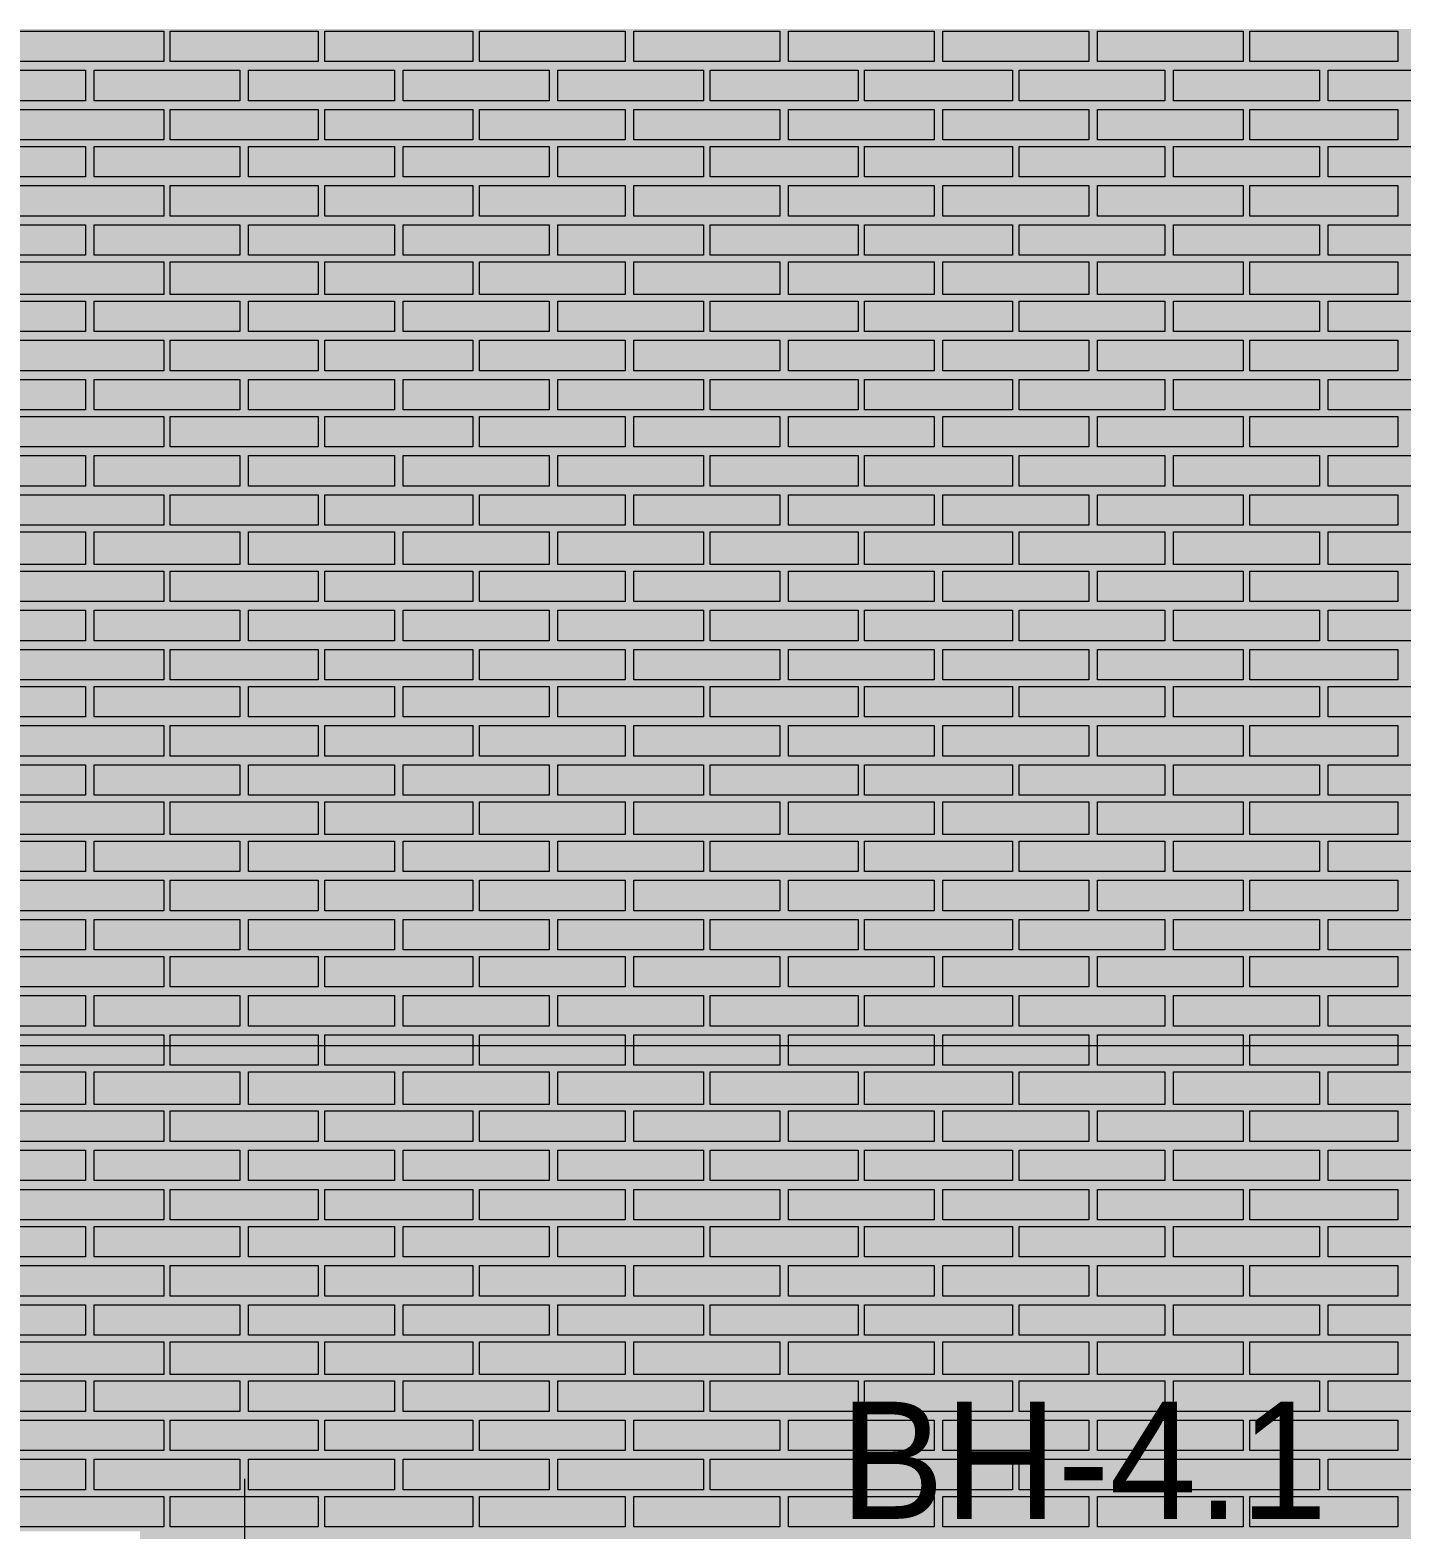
# Model space of a CAD drawing. Header units: millimetres. Extents: x -28928 to 100580, y -22867 to 36490.
# Drawn here: x 46924 to 49589, y -1460 to 1453 of the extents above; entities that cross this region are included whole.
import ezdxf

# ---------------------------------------------------------------- set-up
doc = ezdxf.new("R2010")
doc.units = ezdxf.units.MM
doc.layers.add('PDF _Геометрия', color=7, linetype='Continuous', true_color=0x8f8e8d)
doc.layers.add('PDF _Сплошная заливка', color=7, linetype='Continuous', true_color=0xffffff)
doc.layers.add('PDF _Текст', color=7, linetype='Continuous')

msp = doc.modelspace()

# ---------------------------------------------------------------- hatches: boundary and pattern name
at = {"layer": 'PDF _Сплошная заливка', "true_color": 0xdcd6cf, "transparency": 33554559}
h = msp.add_hatch(color=254, dxfattribs=at)
h.paths.add_polyline_path([(29617.6, 1544.1), (29617.6, 9028.4), (29486.4, 9028.4), (29486.4, 1544.1)])
h.paths.add_polyline_path([(47137.2, -1464), (47137.2, -4713.2), (55763.7, -4713.2), (55763.7, 1455.3), (29617.6, 1455.3), (29617.6, 1523), (29486.4, 1523), (29486.4, -4713.2), (45263, -4713.2), (45263, -1464)])

# ---------------------------------------------------------------- linework, layer by layer
at = {"layer": 'PDF _Геометрия', "lineweight": 9}
for points in [[(47183.7, 1391.8), (47039.9, 1391.8), (46900.3, 1391.8), (46900.3, 1451), (47039.9, 1451), (47183.7, 1451)], [(47484.1, 1391.8), (47340.3, 1391.8), (47196.4, 1391.8), (47196.4, 1451), (47340.3, 1451), (47484.1, 1451)], [(47784.5, 1391.8), (47640.7, 1391.8), (47496.8, 1391.8), (47496.8, 1451), (47640.7, 1451), (47784.5, 1451)], [(48080.7, 1391.8), (47941.1, 1391.8), (47797.2, 1391.8), (47797.2, 1451), (47941.1, 1451), (48080.7, 1451)], [(48381.1, 1391.8), (48241.4, 1391.8), (48097.6, 1391.8), (48097.6, 1451), (48241.4, 1451), (48381.1, 1451)], [(48681.4, 1391.8), (48541.8, 1391.8), (48398, 1391.8), (48398, 1451), (48541.8, 1451), (48681.4, 1451)], [(48981.8, 1391.8), (48838, 1391.8), (48698.4, 1391.8), (48698.4, 1451), (48838, 1451), (48981.8, 1451)], [(49282.2, 1391.8), (49138.4, 1391.8), (48998.7, 1391.8), (48998.7, 1451), (49138.4, 1451), (49282.2, 1451)], [(49582.6, 1391.8), (49438.7, 1391.8), (49294.9, 1391.8), (49294.9, 1451), (49438.7, 1451), (49582.6, 1451)], [(47031.4, 1374.9), (47031.4, 1315.7), (46748, 1315.7), (46748, 1374.9)], [(47331.8, 1374.9), (47331.8, 1315.7), (47048.4, 1315.7), (47048.4, 1374.9)], [(47632.2, 1374.9), (47632.2, 1315.7), (47348.7, 1315.7), (47348.7, 1374.9)], [(47932.6, 1374.9), (47932.6, 1315.7), (47649.1, 1315.7), (47649.1, 1374.9)], [(48233, 1374.9), (48233, 1315.7), (47949.5, 1315.7), (47949.5, 1374.9)], [(48533.4, 1374.9), (48533.4, 1315.7), (48245.7, 1315.7), (48245.7, 1374.9)], [(48833.7, 1374.9), (48833.7, 1315.7), (48546.1, 1315.7), (48546.1, 1374.9)], [(49129.9, 1374.9), (49129.9, 1315.7), (48846.4, 1315.7), (48846.4, 1374.9)], [(49430.3, 1374.9), (49430.3, 1315.7), (49146.8, 1315.7), (49146.8, 1374.9)], [(49730.7, 1374.9), (49730.7, 1315.7), (49447.2, 1315.7), (49447.2, 1374.9)], [(47183.7, 1239.5), (47039.9, 1239.5), (46900.3, 1239.5), (46900.3, 1298.7), (47039.9, 1298.7), (47183.7, 1298.7)], [(47484.1, 1239.5), (47340.3, 1239.5), (47196.4, 1239.5), (47196.4, 1298.7), (47340.3, 1298.7), (47484.1, 1298.7)], [(47784.5, 1239.5), (47640.7, 1239.5), (47496.8, 1239.5), (47496.8, 1298.7), (47640.7, 1298.7), (47784.5, 1298.7)], [(48080.7, 1239.5), (47941.1, 1239.5), (47797.2, 1239.5), (47797.2, 1298.7), (47941.1, 1298.7), (48080.7, 1298.7)], [(48381.1, 1239.5), (48241.4, 1239.5), (48097.6, 1239.5), (48097.6, 1298.7), (48241.4, 1298.7), (48381.1, 1298.7)], [(48681.4, 1239.5), (48541.8, 1239.5), (48398, 1239.5), (48398, 1298.7), (48541.8, 1298.7), (48681.4, 1298.7)], [(48981.8, 1239.5), (48838, 1239.5), (48698.4, 1239.5), (48698.4, 1298.7), (48838, 1298.7), (48981.8, 1298.7)], [(49282.2, 1239.5), (49138.4, 1239.5), (48998.7, 1239.5), (48998.7, 1298.7), (49138.4, 1298.7), (49282.2, 1298.7)], [(49582.6, 1239.5), (49438.7, 1239.5), (49294.9, 1239.5), (49294.9, 1298.7), (49438.7, 1298.7), (49582.6, 1298.7)], [(47031.4, 1226.8), (47031.4, 1167.6), (46748, 1167.6), (46748, 1226.8)], [(47331.8, 1226.8), (47331.8, 1167.6), (47048.4, 1167.6), (47048.4, 1226.8)], [(47632.2, 1226.8), (47632.2, 1167.6), (47348.7, 1167.6), (47348.7, 1226.8)], [(47932.6, 1226.8), (47932.6, 1167.6), (47649.1, 1167.6), (47649.1, 1226.8)], [(48233, 1226.8), (48233, 1167.6), (47949.5, 1167.6), (47949.5, 1226.8)], [(48533.4, 1226.8), (48533.4, 1167.6), (48245.7, 1167.6), (48245.7, 1226.8)], [(48833.7, 1226.8), (48833.7, 1167.6), (48546.1, 1167.6), (48546.1, 1226.8)], [(49129.9, 1226.8), (49129.9, 1167.6), (48846.4, 1167.6), (48846.4, 1226.8)], [(49430.3, 1226.8), (49430.3, 1167.6), (49146.8, 1167.6), (49146.8, 1226.8)], [(49730.7, 1226.8), (49730.7, 1167.6), (49447.2, 1167.6), (49447.2, 1226.8)], [(47183.7, 1091.4), (47039.9, 1091.4), (46900.3, 1091.4), (46900.3, 1150.7), (47039.9, 1150.7), (47183.7, 1150.7)], [(47484.1, 1091.4), (47340.3, 1091.4), (47196.4, 1091.4), (47196.4, 1150.7), (47340.3, 1150.7), (47484.1, 1150.7)], [(47784.5, 1091.4), (47640.7, 1091.4), (47496.8, 1091.4), (47496.8, 1150.7), (47640.7, 1150.7), (47784.5, 1150.7)], [(48080.7, 1091.4), (47941.1, 1091.4), (47797.2, 1091.4), (47797.2, 1150.7), (47941.1, 1150.7), (48080.7, 1150.7)], [(48381.1, 1091.4), (48241.4, 1091.4), (48097.6, 1091.4), (48097.6, 1150.7), (48241.4, 1150.7), (48381.1, 1150.7)], [(48681.4, 1091.4), (48541.8, 1091.4), (48398, 1091.4), (48398, 1150.7), (48541.8, 1150.7), (48681.4, 1150.7)], [(48981.8, 1091.4), (48838, 1091.4), (48698.4, 1091.4), (48698.4, 1150.7), (48838, 1150.7), (48981.8, 1150.7)], [(49282.2, 1091.4), (49138.4, 1091.4), (48998.7, 1091.4), (48998.7, 1150.7), (49138.4, 1150.7), (49282.2, 1150.7)], [(49582.6, 1091.4), (49438.7, 1091.4), (49294.9, 1091.4), (49294.9, 1150.7), (49438.7, 1150.7), (49582.6, 1150.7)], [(47031.4, 1074.5), (47031.4, 1015.3), (46748, 1015.3), (46748, 1074.5)], [(47331.8, 1074.5), (47331.8, 1015.3), (47048.4, 1015.3), (47048.4, 1074.5)], [(47632.2, 1074.5), (47632.2, 1015.3), (47348.7, 1015.3), (47348.7, 1074.5)], [(47932.6, 1074.5), (47932.6, 1015.3), (47649.1, 1015.3), (47649.1, 1074.5)], [(48233, 1074.5), (48233, 1015.3), (47949.5, 1015.3), (47949.5, 1074.5)], [(48533.4, 1074.5), (48533.4, 1015.3), (48245.7, 1015.3), (48245.7, 1074.5)], [(48833.7, 1074.5), (48833.7, 1015.3), (48546.1, 1015.3), (48546.1, 1074.5)], [(49129.9, 1074.5), (49129.9, 1015.3), (48846.4, 1015.3), (48846.4, 1074.5)], [(49430.3, 1074.5), (49430.3, 1015.3), (49146.8, 1015.3), (49146.8, 1074.5)], [(49730.7, 1074.5), (49730.7, 1015.3), (49447.2, 1015.3), (49447.2, 1074.5)], [(47183.7, 939.1), (47039.9, 939.1), (46900.3, 939.1), (46900.3, 1002.6), (47039.9, 1002.6), (47183.7, 1002.6)], [(47484.1, 939.1), (47340.3, 939.1), (47196.4, 939.1), (47196.4, 1002.6), (47340.3, 1002.6), (47484.1, 1002.6)], [(47784.5, 939.1), (47640.7, 939.1), (47496.8, 939.1), (47496.8, 1002.6), (47640.7, 1002.6), (47784.5, 1002.6)], [(48080.7, 939.1), (47941.1, 939.1), (47797.2, 939.1), (47797.2, 1002.6), (47941.1, 1002.6), (48080.7, 1002.6)], [(48381.1, 939.1), (48241.4, 939.1), (48097.6, 939.1), (48097.6, 1002.6), (48241.4, 1002.6), (48381.1, 1002.6)], [(48681.4, 939.1), (48541.8, 939.1), (48398, 939.1), (48398, 1002.6), (48541.8, 1002.6), (48681.4, 1002.6)], [(48981.8, 939.1), (48838, 939.1), (48698.4, 939.1), (48698.4, 1002.6), (48838, 1002.6), (48981.8, 1002.6)], [(49282.2, 939.1), (49138.4, 939.1), (48998.7, 939.1), (48998.7, 1002.6), (49138.4, 1002.6), (49282.2, 1002.6)], [(49582.6, 939.1), (49438.7, 939.1), (49294.9, 939.1), (49294.9, 1002.6), (49438.7, 1002.6), (49582.6, 1002.6)], [(47031.4, 926.4), (47031.4, 867.2), (46748, 867.2), (46748, 926.4)], [(47331.8, 926.4), (47331.8, 867.2), (47048.4, 867.2), (47048.4, 926.4)], [(47632.2, 926.4), (47632.2, 867.2), (47348.7, 867.2), (47348.7, 926.4)], [(47932.6, 926.4), (47932.6, 867.2), (47649.1, 867.2), (47649.1, 926.4)], [(48233, 926.4), (48233, 867.2), (47949.5, 867.2), (47949.5, 926.4)], [(48533.4, 926.4), (48533.4, 867.2), (48245.7, 867.2), (48245.7, 926.4)], [(48833.7, 926.4), (48833.7, 867.2), (48546.1, 867.2), (48546.1, 926.4)], [(49129.9, 926.4), (49129.9, 867.2), (48846.4, 867.2), (48846.4, 926.4)], [(49430.3, 926.4), (49430.3, 867.2), (49146.8, 867.2), (49146.8, 926.4)], [(49730.7, 926.4), (49730.7, 867.2), (49447.2, 867.2), (49447.2, 926.4)], [(47183.7, 791), (47039.9, 791), (46900.3, 791), (46900.3, 850.3), (47039.9, 850.3), (47183.7, 850.3)], [(47484.1, 791), (47340.3, 791), (47196.4, 791), (47196.4, 850.3), (47340.3, 850.3), (47484.1, 850.3)], [(47784.5, 791), (47640.7, 791), (47496.8, 791), (47496.8, 850.3), (47640.7, 850.3), (47784.5, 850.3)], [(48080.7, 791), (47941.1, 791), (47797.2, 791), (47797.2, 850.3), (47941.1, 850.3), (48080.7, 850.3)], [(48381.1, 791), (48241.4, 791), (48097.6, 791), (48097.6, 850.3), (48241.4, 850.3), (48381.1, 850.3)], [(48681.4, 791), (48541.8, 791), (48398, 791), (48398, 850.3), (48541.8, 850.3), (48681.4, 850.3)], [(48981.8, 791), (48838, 791), (48698.4, 791), (48698.4, 850.3), (48838, 850.3), (48981.8, 850.3)], [(49282.2, 791), (49138.4, 791), (48998.7, 791), (48998.7, 850.3), (49138.4, 850.3), (49282.2, 850.3)], [(49582.6, 791), (49438.7, 791), (49294.9, 791), (49294.9, 850.3), (49438.7, 850.3), (49582.6, 850.3)], [(47031.4, 774.1), (47031.4, 714.9), (46748, 714.9), (46748, 774.1)], [(47331.8, 774.1), (47331.8, 714.9), (47048.4, 714.9), (47048.4, 774.1)], [(47632.2, 774.1), (47632.2, 714.9), (47348.7, 714.9), (47348.7, 774.1)], [(47932.6, 774.1), (47932.6, 714.9), (47649.1, 714.9), (47649.1, 774.1)], [(48233, 774.1), (48233, 714.9), (47949.5, 714.9), (47949.5, 774.1)], [(48533.4, 774.1), (48533.4, 714.9), (48245.7, 714.9), (48245.7, 774.1)], [(48833.7, 774.1), (48833.7, 714.9), (48546.1, 714.9), (48546.1, 774.1)], [(49129.9, 774.1), (49129.9, 714.9), (48846.4, 714.9), (48846.4, 774.1)], [(49430.3, 774.1), (49430.3, 714.9), (49146.8, 714.9), (49146.8, 774.1)], [(49730.7, 774.1), (49730.7, 714.9), (49447.2, 714.9), (49447.2, 774.1)], [(47183.7, 643), (47039.9, 643), (46900.3, 643), (46900.3, 702.2), (47039.9, 702.2), (47183.7, 702.2)], [(47484.1, 643), (47340.3, 643), (47196.4, 643), (47196.4, 702.2), (47340.3, 702.2), (47484.1, 702.2)], [(47784.5, 643), (47640.7, 643), (47496.8, 643), (47496.8, 702.2), (47640.7, 702.2), (47784.5, 702.2)], [(48080.7, 643), (47941.1, 643), (47797.2, 643), (47797.2, 702.2), (47941.1, 702.2), (48080.7, 702.2)], [(48381.1, 643), (48241.4, 643), (48097.6, 643), (48097.6, 702.2), (48241.4, 702.2), (48381.1, 702.2)], [(48681.4, 643), (48541.8, 643), (48398, 643), (48398, 702.2), (48541.8, 702.2), (48681.4, 702.2)], [(48981.8, 643), (48838, 643), (48698.4, 643), (48698.4, 702.2), (48838, 702.2), (48981.8, 702.2)], [(49282.2, 643), (49138.4, 643), (48998.7, 643), (48998.7, 702.2), (49138.4, 702.2), (49282.2, 702.2)], [(49582.6, 643), (49438.7, 643), (49294.9, 643), (49294.9, 702.2), (49438.7, 702.2), (49582.6, 702.2)], [(47031.4, 626), (47031.4, 566.8), (46748, 566.8), (46748, 626)], [(47331.8, 626), (47331.8, 566.8), (47048.4, 566.8), (47048.4, 626)], [(47632.2, 626), (47632.2, 566.8), (47348.7, 566.8), (47348.7, 626)], [(47932.6, 626), (47932.6, 566.8), (47649.1, 566.8), (47649.1, 626)], [(48233, 626), (48233, 566.8), (47949.5, 566.8), (47949.5, 626)], [(48533.4, 626), (48533.4, 566.8), (48245.7, 566.8), (48245.7, 626)], [(48833.7, 626), (48833.7, 566.8), (48546.1, 566.8), (48546.1, 626)], [(49129.9, 626), (49129.9, 566.8), (48846.4, 566.8), (48846.4, 626)], [(49430.3, 626), (49430.3, 566.8), (49146.8, 566.8), (49146.8, 626)], [(49730.7, 626), (49730.7, 566.8), (49447.2, 566.8), (49447.2, 626)], [(47183.7, 490.7), (47039.9, 490.7), (46900.3, 490.7), (46900.3, 549.9), (47039.9, 549.9), (47183.7, 549.9)], [(47484.1, 490.7), (47340.3, 490.7), (47196.4, 490.7), (47196.4, 549.9), (47340.3, 549.9), (47484.1, 549.9)], [(47784.5, 490.7), (47640.7, 490.7), (47496.8, 490.7), (47496.8, 549.9), (47640.7, 549.9), (47784.5, 549.9)], [(48080.7, 490.7), (47941.1, 490.7), (47797.2, 490.7), (47797.2, 549.9), (47941.1, 549.9), (48080.7, 549.9)], [(48381.1, 490.7), (48241.4, 490.7), (48097.6, 490.7), (48097.6, 549.9), (48241.4, 549.9), (48381.1, 549.9)], [(48681.4, 490.7), (48541.8, 490.7), (48398, 490.7), (48398, 549.9), (48541.8, 549.9), (48681.4, 549.9)], [(48981.8, 490.7), (48838, 490.7), (48698.4, 490.7), (48698.4, 549.9), (48838, 549.9), (48981.8, 549.9)], [(49282.2, 490.7), (49138.4, 490.7), (48998.7, 490.7), (48998.7, 549.9), (49138.4, 549.9), (49282.2, 549.9)], [(49582.6, 490.7), (49438.7, 490.7), (49294.9, 490.7), (49294.9, 549.9), (49438.7, 549.9), (49582.6, 549.9)], [(47031.4, 478), (47031.4, 414.5), (46748, 414.5), (46748, 478)], [(47331.8, 478), (47331.8, 414.5), (47048.4, 414.5), (47048.4, 478)], [(47632.2, 478), (47632.2, 414.5), (47348.7, 414.5), (47348.7, 478)], [(47932.6, 478), (47932.6, 414.5), (47649.1, 414.5), (47649.1, 478)], [(48233, 478), (48233, 414.5), (47949.5, 414.5), (47949.5, 478)], [(48533.4, 478), (48533.4, 414.5), (48245.7, 414.5), (48245.7, 478)], [(48833.7, 478), (48833.7, 414.5), (48546.1, 414.5), (48546.1, 478)], [(49129.9, 478), (49129.9, 414.5), (48846.4, 414.5), (48846.4, 478)], [(49430.3, 478), (49430.3, 414.5), (49146.8, 414.5), (49146.8, 478)], [(49730.7, 478), (49730.7, 414.5), (49447.2, 414.5), (49447.2, 478)], [(47183.7, 342.6), (47039.9, 342.6), (46900.3, 342.6), (46900.3, 401.8), (47039.9, 401.8), (47183.7, 401.8)], [(47484.1, 342.6), (47340.3, 342.6), (47196.4, 342.6), (47196.4, 401.8), (47340.3, 401.8), (47484.1, 401.8)], [(47784.5, 342.6), (47640.7, 342.6), (47496.8, 342.6), (47496.8, 401.8), (47640.7, 401.8), (47784.5, 401.8)], [(48080.7, 342.6), (47941.1, 342.6), (47797.2, 342.6), (47797.2, 401.8), (47941.1, 401.8), (48080.7, 401.8)], [(48381.1, 342.6), (48241.4, 342.6), (48097.6, 342.6), (48097.6, 401.8), (48241.4, 401.8), (48381.1, 401.8)], [(48681.4, 342.6), (48541.8, 342.6), (48398, 342.6), (48398, 401.8), (48541.8, 401.8), (48681.4, 401.8)], [(48981.8, 342.6), (48838, 342.6), (48698.4, 342.6), (48698.4, 401.8), (48838, 401.8), (48981.8, 401.8)], [(49282.2, 342.6), (49138.4, 342.6), (48998.7, 342.6), (48998.7, 401.8), (49138.4, 401.8), (49282.2, 401.8)], [(49582.6, 342.6), (49438.7, 342.6), (49294.9, 342.6), (49294.9, 401.8), (49438.7, 401.8), (49582.6, 401.8)], [(47031.4, 325.7), (47031.4, 266.4), (46748, 266.4), (46748, 325.7)], [(47331.8, 325.7), (47331.8, 266.4), (47048.4, 266.4), (47048.4, 325.7)], [(47632.2, 325.7), (47632.2, 266.4), (47348.7, 266.4), (47348.7, 325.7)], [(47932.6, 325.7), (47932.6, 266.4), (47649.1, 266.4), (47649.1, 325.7)], [(48233, 325.7), (48233, 266.4), (47949.5, 266.4), (47949.5, 325.7)], [(48533.4, 325.7), (48533.4, 266.4), (48245.7, 266.4), (48245.7, 325.7)], [(48833.7, 325.7), (48833.7, 266.4), (48546.1, 266.4), (48546.1, 325.7)], [(49129.9, 325.7), (49129.9, 266.4), (48846.4, 266.4), (48846.4, 325.7)], [(49430.3, 325.7), (49430.3, 266.4), (49146.8, 266.4), (49146.8, 325.7)], [(49730.7, 325.7), (49730.7, 266.4), (49447.2, 266.4), (49447.2, 325.7)], [(47183.7, 190.3), (47039.9, 190.3), (46900.3, 190.3), (46900.3, 249.5), (47039.9, 249.5), (47183.7, 249.5)], [(47484.1, 190.3), (47340.3, 190.3), (47196.4, 190.3), (47196.4, 249.5), (47340.3, 249.5), (47484.1, 249.5)], [(47784.5, 190.3), (47640.7, 190.3), (47496.8, 190.3), (47496.8, 249.5), (47640.7, 249.5), (47784.5, 249.5)], [(48080.7, 190.3), (47941.1, 190.3), (47797.2, 190.3), (47797.2, 249.5), (47941.1, 249.5), (48080.7, 249.5)], [(48381.1, 190.3), (48241.4, 190.3), (48097.6, 190.3), (48097.6, 249.5), (48241.4, 249.5), (48381.1, 249.5)], [(48681.4, 190.3), (48541.8, 190.3), (48398, 190.3), (48398, 249.5), (48541.8, 249.5), (48681.4, 249.5)], [(48981.8, 190.3), (48838, 190.3), (48698.4, 190.3), (48698.4, 249.5), (48838, 249.5), (48981.8, 249.5)], [(49282.2, 190.3), (49138.4, 190.3), (48998.7, 190.3), (48998.7, 249.5), (49138.4, 249.5), (49282.2, 249.5)], [(49582.6, 190.3), (49438.7, 190.3), (49294.9, 190.3), (49294.9, 249.5), (49438.7, 249.5), (49582.6, 249.5)], [(47031.4, 177.6), (47031.4, 118.4), (46748, 118.4), (46748, 177.6)], [(47331.8, 177.6), (47331.8, 118.4), (47048.4, 118.4), (47048.4, 177.6)], [(47632.2, 177.6), (47632.2, 118.4), (47348.7, 118.4), (47348.7, 177.6)], [(47932.6, 177.6), (47932.6, 118.4), (47649.1, 118.4), (47649.1, 177.6)], [(48233, 177.6), (48233, 118.4), (47949.5, 118.4), (47949.5, 177.6)], [(48533.4, 177.6), (48533.4, 118.4), (48245.7, 118.4), (48245.7, 177.6)], [(48833.7, 177.6), (48833.7, 118.4), (48546.1, 118.4), (48546.1, 177.6)], [(49129.9, 177.6), (49129.9, 118.4), (48846.4, 118.4), (48846.4, 177.6)], [(49430.3, 177.6), (49430.3, 118.4), (49146.8, 118.4), (49146.8, 177.6)], [(49730.7, 177.6), (49730.7, 118.4), (49447.2, 118.4), (49447.2, 177.6)], [(47183.7, 42.2), (47039.9, 42.2), (46900.3, 42.2), (46900.3, 101.4), (47039.9, 101.4), (47183.7, 101.4)], [(47484.1, 42.2), (47340.3, 42.2), (47196.4, 42.2), (47196.4, 101.4), (47340.3, 101.4), (47484.1, 101.4)], [(47784.5, 42.2), (47640.7, 42.2), (47496.8, 42.2), (47496.8, 101.4), (47640.7, 101.4), (47784.5, 101.4)], [(48080.7, 42.2), (47941.1, 42.2), (47797.2, 42.2), (47797.2, 101.4), (47941.1, 101.4), (48080.7, 101.4)], [(48381.1, 42.2), (48241.4, 42.2), (48097.6, 42.2), (48097.6, 101.4), (48241.4, 101.4), (48381.1, 101.4)], [(48681.4, 42.2), (48541.8, 42.2), (48398, 42.2), (48398, 101.4), (48541.8, 101.4), (48681.4, 101.4)], [(48981.8, 42.2), (48838, 42.2), (48698.4, 42.2), (48698.4, 101.4), (48838, 101.4), (48981.8, 101.4)], [(49282.2, 42.2), (49138.4, 42.2), (48998.7, 42.2), (48998.7, 101.4), (49138.4, 101.4), (49282.2, 101.4)], [(49582.6, 42.2), (49438.7, 42.2), (49294.9, 42.2), (49294.9, 101.4), (49438.7, 101.4), (49582.6, 101.4)], [(47031.4, 25.3), (47031.4, -34), (46748, -34), (46748, 25.3)], [(47331.8, 25.3), (47331.8, -34), (47048.4, -34), (47048.4, 25.3)], [(47632.2, 25.3), (47632.2, -34), (47348.7, -34), (47348.7, 25.3)], [(47932.6, 25.3), (47932.6, -34), (47649.1, -34), (47649.1, 25.3)], [(48233, 25.3), (48233, -34), (47949.5, -34), (47949.5, 25.3)], [(48533.4, 25.3), (48533.4, -34), (48245.7, -34), (48245.7, 25.3)], [(48833.7, 25.3), (48833.7, -34), (48546.1, -34), (48546.1, 25.3)], [(49129.9, 25.3), (49129.9, -34), (48846.4, -34), (48846.4, 25.3)], [(49430.3, 25.3), (49430.3, -34), (49146.8, -34), (49146.8, 25.3)], [(49730.7, 25.3), (49730.7, -34), (49447.2, -34), (49447.2, 25.3)], [(47183.7, -110.1), (47039.9, -110.1), (46900.3, -110.1), (46900.3, -46.6), (47039.9, -46.6), (47183.7, -46.6)], [(47484.1, -110.1), (47340.3, -110.1), (47196.4, -110.1), (47196.4, -46.6), (47340.3, -46.6), (47484.1, -46.6)], [(47784.5, -110.1), (47640.7, -110.1), (47496.8, -110.1), (47496.8, -46.6), (47640.7, -46.6), (47784.5, -46.6)], [(48080.7, -110.1), (47941.1, -110.1), (47797.2, -110.1), (47797.2, -46.6), (47941.1, -46.6), (48080.7, -46.6)], [(48381.1, -110.1), (48241.4, -110.1), (48097.6, -110.1), (48097.6, -46.6), (48241.4, -46.6), (48381.1, -46.6)], [(48681.4, -110.1), (48541.8, -110.1), (48398, -110.1), (48398, -46.6), (48541.8, -46.6), (48681.4, -46.6)], [(48981.8, -110.1), (48838, -110.1), (48698.4, -110.1), (48698.4, -46.6), (48838, -46.6), (48981.8, -46.6)], [(49282.2, -110.1), (49138.4, -110.1), (48998.7, -110.1), (48998.7, -46.6), (49138.4, -46.6), (49282.2, -46.6)], [(49582.6, -110.1), (49438.7, -110.1), (49294.9, -110.1), (49294.9, -46.6), (49438.7, -46.6), (49582.6, -46.6)], [(47031.4, -122.8), (47031.4, -182), (46748, -182), (46748, -122.8)], [(47331.8, -122.8), (47331.8, -182), (47048.4, -182), (47048.4, -122.8)], [(47632.2, -122.8), (47632.2, -182), (47348.7, -182), (47348.7, -122.8)], [(47932.6, -122.8), (47932.6, -182), (47649.1, -182), (47649.1, -122.8)], [(48233, -122.8), (48233, -182), (47949.5, -182), (47949.5, -122.8)], [(48533.4, -122.8), (48533.4, -182), (48245.7, -182), (48245.7, -122.8)], [(48833.7, -122.8), (48833.7, -182), (48546.1, -182), (48546.1, -122.8)], [(49129.9, -122.8), (49129.9, -182), (48846.4, -182), (48846.4, -122.8)], [(49430.3, -122.8), (49430.3, -182), (49146.8, -182), (49146.8, -122.8)], [(49730.7, -122.8), (49730.7, -182), (49447.2, -182), (49447.2, -122.8)], [(47183.7, -258.2), (47039.9, -258.2), (46900.3, -258.2), (46900.3, -199), (47039.9, -199), (47183.7, -199)], [(47484.1, -258.2), (47340.3, -258.2), (47196.4, -258.2), (47196.4, -199), (47340.3, -199), (47484.1, -199)], [(47784.5, -258.2), (47640.7, -258.2), (47496.8, -258.2), (47496.8, -199), (47640.7, -199), (47784.5, -199)], [(48080.7, -258.2), (47941.1, -258.2), (47797.2, -258.2), (47797.2, -199), (47941.1, -199), (48080.7, -199)], [(48381.1, -258.2), (48241.4, -258.2), (48097.6, -258.2), (48097.6, -199), (48241.4, -199), (48381.1, -199)], [(48681.4, -258.2), (48541.8, -258.2), (48398, -258.2), (48398, -199), (48541.8, -199), (48681.4, -199)], [(48981.8, -258.2), (48838, -258.2), (48698.4, -258.2), (48698.4, -199), (48838, -199), (48981.8, -199)], [(49282.2, -258.2), (49138.4, -258.2), (48998.7, -258.2), (48998.7, -199), (49138.4, -199), (49282.2, -199)], [(49582.6, -258.2), (49438.7, -258.2), (49294.9, -258.2), (49294.9, -199), (49438.7, -199), (49582.6, -199)], [(47031.4, -275.1), (47031.4, -334.3), (46748, -334.3), (46748, -275.1)], [(47331.8, -275.1), (47331.8, -334.3), (47048.4, -334.3), (47048.4, -275.1)], [(47632.2, -275.1), (47632.2, -334.3), (47348.7, -334.3), (47348.7, -275.1)], [(47932.6, -275.1), (47932.6, -334.3), (47649.1, -334.3), (47649.1, -275.1)], [(48233, -275.1), (48233, -334.3), (47949.5, -334.3), (47949.5, -275.1)], [(48533.4, -275.1), (48533.4, -334.3), (48245.7, -334.3), (48245.7, -275.1)], [(48833.7, -275.1), (48833.7, -334.3), (48546.1, -334.3), (48546.1, -275.1)], [(49129.9, -275.1), (49129.9, -334.3), (48846.4, -334.3), (48846.4, -275.1)], [(49430.3, -275.1), (49430.3, -334.3), (49146.8, -334.3), (49146.8, -275.1)], [(49730.7, -275.1), (49730.7, -334.3), (49447.2, -334.3), (49447.2, -275.1)], [(47183.7, -406.3), (47039.9, -406.3), (46900.3, -406.3), (46900.3, -347), (47039.9, -347), (47183.7, -347)], [(47484.1, -406.3), (47340.3, -406.3), (47196.4, -406.3), (47196.4, -347), (47340.3, -347), (47484.1, -347)], [(47784.5, -406.3), (47640.7, -406.3), (47496.8, -406.3), (47496.8, -347), (47640.7, -347), (47784.5, -347)], [(48080.7, -406.3), (47941.1, -406.3), (47797.2, -406.3), (47797.2, -347), (47941.1, -347), (48080.7, -347)], [(48381.1, -406.3), (48241.4, -406.3), (48097.6, -406.3), (48097.6, -347), (48241.4, -347), (48381.1, -347)], [(48681.4, -406.3), (48541.8, -406.3), (48398, -406.3), (48398, -347), (48541.8, -347), (48681.4, -347)], [(48981.8, -406.3), (48838, -406.3), (48698.4, -406.3), (48698.4, -347), (48838, -347), (48981.8, -347)], [(49282.2, -406.3), (49138.4, -406.3), (48998.7, -406.3), (48998.7, -347), (49138.4, -347), (49282.2, -347)], [(49582.6, -406.3), (49438.7, -406.3), (49294.9, -406.3), (49294.9, -347), (49438.7, -347), (49582.6, -347)], [(47031.4, -423.2), (47031.4, -482.4), (46748, -482.4), (46748, -423.2)], [(47331.8, -423.2), (47331.8, -482.4), (47048.4, -482.4), (47048.4, -423.2)], [(47632.2, -423.2), (47632.2, -482.4), (47348.7, -482.4), (47348.7, -423.2)], [(47932.6, -423.2), (47932.6, -482.4), (47649.1, -482.4), (47649.1, -423.2)], [(48233, -423.2), (48233, -482.4), (47949.5, -482.4), (47949.5, -423.2)], [(48533.4, -423.2), (48533.4, -482.4), (48245.7, -482.4), (48245.7, -423.2)], [(48833.7, -423.2), (48833.7, -482.4), (48546.1, -482.4), (48546.1, -423.2)], [(49129.9, -423.2), (49129.9, -482.4), (48846.4, -482.4), (48846.4, -423.2)], [(49430.3, -423.2), (49430.3, -482.4), (49146.8, -482.4), (49146.8, -423.2)], [(49730.7, -423.2), (49730.7, -482.4), (49447.2, -482.4), (49447.2, -423.2)], [(47183.7, -558.6), (47039.9, -558.6), (46900.3, -558.6), (46900.3, -499.3), (47039.9, -499.3), (47183.7, -499.3)], [(47484.1, -558.6), (47340.3, -558.6), (47196.4, -558.6), (47196.4, -499.3), (47340.3, -499.3), (47484.1, -499.3)], [(47784.5, -558.6), (47640.7, -558.6), (47496.8, -558.6), (47496.8, -499.3), (47640.7, -499.3), (47784.5, -499.3)], [(48080.7, -558.6), (47941.1, -558.6), (47797.2, -558.6), (47797.2, -499.3), (47941.1, -499.3), (48080.7, -499.3)], [(48381.1, -558.6), (48241.4, -558.6), (48097.6, -558.6), (48097.6, -499.3), (48241.4, -499.3), (48381.1, -499.3)], [(48681.4, -558.6), (48541.8, -558.6), (48398, -558.6), (48398, -499.3), (48541.8, -499.3), (48681.4, -499.3)], [(48981.8, -558.6), (48838, -558.6), (48698.4, -558.6), (48698.4, -499.3), (48838, -499.3), (48981.8, -499.3)], [(49282.2, -558.6), (49138.4, -558.6), (48998.7, -558.6), (48998.7, -499.3), (49138.4, -499.3), (49282.2, -499.3)], [(49582.6, -558.6), (49438.7, -558.6), (49294.9, -558.6), (49294.9, -499.3), (49438.7, -499.3), (49582.6, -499.3)], [(47031.4, -571.3), (47031.4, -634.7), (46748, -634.7), (46748, -571.3)], [(47331.8, -571.3), (47331.8, -634.7), (47048.4, -634.7), (47048.4, -571.3)], [(47632.2, -571.3), (47632.2, -634.7), (47348.7, -634.7), (47348.7, -571.3)], [(47932.6, -571.3), (47932.6, -634.7), (47649.1, -634.7), (47649.1, -571.3)], [(48233, -571.3), (48233, -634.7), (47949.5, -634.7), (47949.5, -571.3)], [(48533.4, -571.3), (48533.4, -634.7), (48245.7, -634.7), (48245.7, -571.3)], [(48833.7, -571.3), (48833.7, -634.7), (48546.1, -634.7), (48546.1, -571.3)], [(49129.9, -571.3), (49129.9, -634.7), (48846.4, -634.7), (48846.4, -571.3)], [(49430.3, -571.3), (49430.3, -634.7), (49146.8, -634.7), (49146.8, -571.3)], [(49730.7, -571.3), (49730.7, -634.7), (49447.2, -634.7), (49447.2, -571.3)], [(47183.7, -706.6), (47039.9, -706.6), (46900.3, -706.6), (46900.3, -647.4), (47039.9, -647.4), (47183.7, -647.4)], [(47484.1, -706.6), (47340.3, -706.6), (47196.4, -706.6), (47196.4, -647.4), (47340.3, -647.4), (47484.1, -647.4)], [(47784.5, -706.6), (47640.7, -706.6), (47496.8, -706.6), (47496.8, -647.4), (47640.7, -647.4), (47784.5, -647.4)], [(48080.7, -706.6), (47941.1, -706.6), (47797.2, -706.6), (47797.2, -647.4), (47941.1, -647.4), (48080.7, -647.4)], [(48381.1, -706.6), (48241.4, -706.6), (48097.6, -706.6), (48097.6, -647.4), (48241.4, -647.4), (48381.1, -647.4)], [(48681.4, -706.6), (48541.8, -706.6), (48398, -706.6), (48398, -647.4), (48541.8, -647.4), (48681.4, -647.4)], [(48981.8, -706.6), (48838, -706.6), (48698.4, -706.6), (48698.4, -647.4), (48838, -647.4), (48981.8, -647.4)], [(49282.2, -706.6), (49138.4, -706.6), (48998.7, -706.6), (48998.7, -647.4), (49138.4, -647.4), (49282.2, -647.4)], [(49582.6, -706.6), (49438.7, -706.6), (49294.9, -706.6), (49294.9, -647.4), (49438.7, -647.4), (49582.6, -647.4)], [(47031.4, -723.6), (47031.4, -782.8), (46748, -782.8), (46748, -723.6)], [(47331.8, -723.6), (47331.8, -782.8), (47048.4, -782.8), (47048.4, -723.6)], [(47632.2, -723.6), (47632.2, -782.8), (47348.7, -782.8), (47348.7, -723.6)], [(47932.6, -723.6), (47932.6, -782.8), (47649.1, -782.8), (47649.1, -723.6)], [(48233, -723.6), (48233, -782.8), (47949.5, -782.8), (47949.5, -723.6)], [(48533.4, -723.6), (48533.4, -782.8), (48245.7, -782.8), (48245.7, -723.6)], [(48833.7, -723.6), (48833.7, -782.8), (48546.1, -782.8), (48546.1, -723.6)], [(49129.9, -723.6), (49129.9, -782.8), (48846.4, -782.8), (48846.4, -723.6)], [(49430.3, -723.6), (49430.3, -782.8), (49146.8, -782.8), (49146.8, -723.6)], [(49730.7, -723.6), (49730.7, -782.8), (49447.2, -782.8), (49447.2, -723.6)], [(47183.7, -859), (47039.9, -859), (46900.3, -859), (46900.3, -799.7), (47039.9, -799.7), (47183.7, -799.7)], [(47484.1, -859), (47340.3, -859), (47196.4, -859), (47196.4, -799.7), (47340.3, -799.7), (47484.1, -799.7)], [(47784.5, -859), (47640.7, -859), (47496.8, -859), (47496.8, -799.7), (47640.7, -799.7), (47784.5, -799.7)], [(48080.7, -859), (47941.1, -859), (47797.2, -859), (47797.2, -799.7), (47941.1, -799.7), (48080.7, -799.7)], [(48381.1, -859), (48241.4, -859), (48097.6, -859), (48097.6, -799.7), (48241.4, -799.7), (48381.1, -799.7)], [(48681.4, -859), (48541.8, -859), (48398, -859), (48398, -799.7), (48541.8, -799.7), (48681.4, -799.7)], [(48981.8, -859), (48838, -859), (48698.4, -859), (48698.4, -799.7), (48838, -799.7), (48981.8, -799.7)], [(49282.2, -859), (49138.4, -859), (48998.7, -859), (48998.7, -799.7), (49138.4, -799.7), (49282.2, -799.7)], [(49582.6, -859), (49438.7, -859), (49294.9, -859), (49294.9, -799.7), (49438.7, -799.7), (49582.6, -799.7)], [(47031.4, -871.6), (47031.4, -930.9), (46748, -930.9), (46748, -871.6)], [(47331.8, -871.6), (47331.8, -930.9), (47048.4, -930.9), (47048.4, -871.6)], [(47632.2, -871.6), (47632.2, -930.9), (47348.7, -930.9), (47348.7, -871.6)], [(47932.6, -871.6), (47932.6, -930.9), (47649.1, -930.9), (47649.1, -871.6)], [(48233, -871.6), (48233, -930.9), (47949.5, -930.9), (47949.5, -871.6)], [(48533.4, -871.6), (48533.4, -930.9), (48245.7, -930.9), (48245.7, -871.6)], [(48833.7, -871.6), (48833.7, -930.9), (48546.1, -930.9), (48546.1, -871.6)], [(49129.9, -871.6), (49129.9, -930.9), (48846.4, -930.9), (48846.4, -871.6)], [(49430.3, -871.6), (49430.3, -930.9), (49146.8, -930.9), (49146.8, -871.6)], [(49730.7, -871.6), (49730.7, -930.9), (49447.2, -930.9), (49447.2, -871.6)], [(47183.7, -1007), (47039.9, -1007), (46900.3, -1007), (46900.3, -947.8), (47039.9, -947.8), (47183.7, -947.8)], [(47484.1, -1007), (47340.3, -1007), (47196.4, -1007), (47196.4, -947.8), (47340.3, -947.8), (47484.1, -947.8)], [(47784.5, -1007), (47640.7, -1007), (47496.8, -1007), (47496.8, -947.8), (47640.7, -947.8), (47784.5, -947.8)], [(48080.7, -1007), (47941.1, -1007), (47797.2, -1007), (47797.2, -947.8), (47941.1, -947.8), (48080.7, -947.8)], [(48381.1, -1007), (48241.4, -1007), (48097.6, -1007), (48097.6, -947.8), (48241.4, -947.8), (48381.1, -947.8)], [(48681.4, -1007), (48541.8, -1007), (48398, -1007), (48398, -947.8), (48541.8, -947.8), (48681.4, -947.8)], [(48981.8, -1007), (48838, -1007), (48698.4, -1007), (48698.4, -947.8), (48838, -947.8), (48981.8, -947.8)], [(49282.2, -1007), (49138.4, -1007), (48998.7, -1007), (48998.7, -947.8), (49138.4, -947.8), (49282.2, -947.8)], [(49582.6, -1007), (49438.7, -1007), (49294.9, -1007), (49294.9, -947.8), (49438.7, -947.8), (49582.6, -947.8)], [(47031.4, -1024), (47031.4, -1083.2), (46748, -1083.2), (46748, -1024)], [(47331.8, -1024), (47331.8, -1083.2), (47048.4, -1083.2), (47048.4, -1024)], [(47632.2, -1024), (47632.2, -1083.2), (47348.7, -1083.2), (47348.7, -1024)], [(47932.6, -1024), (47932.6, -1083.2), (47649.1, -1083.2), (47649.1, -1024)], [(48233, -1024), (48233, -1083.2), (47949.5, -1083.2), (47949.5, -1024)], [(48533.4, -1024), (48533.4, -1083.2), (48245.7, -1083.2), (48245.7, -1024)], [(48833.7, -1024), (48833.7, -1083.2), (48546.1, -1083.2), (48546.1, -1024)], [(49129.9, -1024), (49129.9, -1083.2), (48846.4, -1083.2), (48846.4, -1024)], [(49430.3, -1024), (49430.3, -1083.2), (49146.8, -1083.2), (49146.8, -1024)], [(49730.7, -1024), (49730.7, -1083.2), (49447.2, -1083.2), (49447.2, -1024)], [(47183.7, -1159.3), (47039.9, -1159.3), (46900.3, -1159.3), (46900.3, -1095.9), (47039.9, -1095.9), (47183.7, -1095.9)], [(47484.1, -1159.3), (47340.3, -1159.3), (47196.4, -1159.3), (47196.4, -1095.9), (47340.3, -1095.9), (47484.1, -1095.9)], [(47784.5, -1159.3), (47640.7, -1159.3), (47496.8, -1159.3), (47496.8, -1095.9), (47640.7, -1095.9), (47784.5, -1095.9)], [(48080.7, -1159.3), (47941.1, -1159.3), (47797.2, -1159.3), (47797.2, -1095.9), (47941.1, -1095.9), (48080.7, -1095.9)], [(48381.1, -1159.3), (48241.4, -1159.3), (48097.6, -1159.3), (48097.6, -1095.9), (48241.4, -1095.9), (48381.1, -1095.9)], [(48681.4, -1159.3), (48541.8, -1159.3), (48398, -1159.3), (48398, -1095.9), (48541.8, -1095.9), (48681.4, -1095.9)], [(48981.8, -1159.3), (48838, -1159.3), (48698.4, -1159.3), (48698.4, -1095.9), (48838, -1095.9), (48981.8, -1095.9)], [(49282.2, -1159.3), (49138.4, -1159.3), (48998.7, -1159.3), (48998.7, -1095.9), (49138.4, -1095.9), (49282.2, -1095.9)], [(49582.6, -1159.3), (49438.7, -1159.3), (49294.9, -1159.3), (49294.9, -1095.9), (49438.7, -1095.9), (49582.6, -1095.9)], [(47031.4, -1172), (47031.4, -1231.3), (46748, -1231.3), (46748, -1172)], [(47331.8, -1172), (47331.8, -1231.3), (47048.4, -1231.3), (47048.4, -1172)], [(47632.2, -1172), (47632.2, -1231.3), (47348.7, -1231.3), (47348.7, -1172)], [(47932.6, -1172), (47932.6, -1231.3), (47649.1, -1231.3), (47649.1, -1172)], [(48233, -1172), (48233, -1231.3), (47949.5, -1231.3), (47949.5, -1172)], [(48533.4, -1172), (48533.4, -1231.3), (48245.7, -1231.3), (48245.7, -1172)], [(48833.7, -1172), (48833.7, -1231.3), (48546.1, -1231.3), (48546.1, -1172)], [(49129.9, -1172), (49129.9, -1231.3), (48846.4, -1231.3), (48846.4, -1172)], [(49430.3, -1172), (49430.3, -1231.3), (49146.8, -1231.3), (49146.8, -1172)], [(49730.7, -1172), (49730.7, -1231.3), (49447.2, -1231.3), (49447.2, -1172)], [(47183.7, -1307.4), (47039.9, -1307.4), (46900.3, -1307.4), (46900.3, -1248.2), (47039.9, -1248.2), (47183.7, -1248.2)], [(47484.1, -1307.4), (47340.3, -1307.4), (47196.4, -1307.4), (47196.4, -1248.2), (47340.3, -1248.2), (47484.1, -1248.2)], [(47784.5, -1307.4), (47640.7, -1307.4), (47496.8, -1307.4), (47496.8, -1248.2), (47640.7, -1248.2), (47784.5, -1248.2)], [(48080.7, -1307.4), (47941.1, -1307.4), (47797.2, -1307.4), (47797.2, -1248.2), (47941.1, -1248.2), (48080.7, -1248.2)], [(48381.1, -1307.4), (48241.4, -1307.4), (48097.6, -1307.4), (48097.6, -1248.2), (48241.4, -1248.2), (48381.1, -1248.2)], [(48681.4, -1307.4), (48541.8, -1307.4), (48398, -1307.4), (48398, -1248.2), (48541.8, -1248.2), (48681.4, -1248.2)], [(48981.8, -1307.4), (48838, -1307.4), (48698.4, -1307.4), (48698.4, -1248.2), (48838, -1248.2), (48981.8, -1248.2)], [(49282.2, -1307.4), (49138.4, -1307.4), (48998.7, -1307.4), (48998.7, -1248.2), (49138.4, -1248.2), (49282.2, -1248.2)], [(49582.6, -1307.4), (49438.7, -1307.4), (49294.9, -1307.4), (49294.9, -1248.2), (49438.7, -1248.2), (49582.6, -1248.2)], [(47031.4, -1324.3), (47031.4, -1383.6), (46748, -1383.6), (46748, -1324.3)], [(47331.8, -1324.3), (47331.8, -1383.6), (47048.4, -1383.6), (47048.4, -1324.3)], [(47632.2, -1324.3), (47632.2, -1383.6), (47348.7, -1383.6), (47348.7, -1324.3)], [(47932.6, -1324.3), (47932.6, -1383.6), (47649.1, -1383.6), (47649.1, -1324.3)], [(48233, -1324.3), (48233, -1383.6), (47949.5, -1383.6), (47949.5, -1324.3)], [(48533.4, -1324.3), (48533.4, -1383.6), (48245.7, -1383.6), (48245.7, -1324.3)], [(48833.7, -1324.3), (48833.7, -1383.6), (48546.1, -1383.6), (48546.1, -1324.3)], [(49129.9, -1324.3), (49129.9, -1383.6), (48846.4, -1383.6), (48846.4, -1324.3)], [(49430.3, -1324.3), (49430.3, -1383.6), (49146.8, -1383.6), (49146.8, -1324.3)], [(49730.7, -1324.3), (49730.7, -1383.6), (49447.2, -1383.6), (49447.2, -1324.3)], [(47183.7, -1455.5), (47039.9, -1455.5), (46900.3, -1455.5), (46900.3, -1396.3), (47039.9, -1396.3), (47183.7, -1396.3)], [(47484.1, -1455.5), (47340.3, -1455.5), (47196.4, -1455.5), (47196.4, -1396.3), (47340.3, -1396.3), (47484.1, -1396.3)], [(47784.5, -1455.5), (47640.7, -1455.5), (47496.8, -1455.5), (47496.8, -1396.3), (47640.7, -1396.3), (47784.5, -1396.3)], [(48080.7, -1455.5), (47941.1, -1455.5), (47797.2, -1455.5), (47797.2, -1396.3), (47941.1, -1396.3), (48080.7, -1396.3)], [(48381.1, -1455.5), (48241.4, -1455.5), (48097.6, -1455.5), (48097.6, -1396.3), (48241.4, -1396.3), (48381.1, -1396.3)], [(48681.4, -1455.5), (48541.8, -1455.5), (48398, -1455.5), (48398, -1396.3), (48541.8, -1396.3), (48681.4, -1396.3)], [(48981.8, -1455.5), (48838, -1455.5), (48698.4, -1455.5), (48698.4, -1396.3), (48838, -1396.3), (48981.8, -1396.3)], [(49282.2, -1455.5), (49138.4, -1455.5), (48998.7, -1455.5), (48998.7, -1396.3), (49138.4, -1396.3), (49282.2, -1396.3)], [(49582.6, -1455.5), (49438.7, -1455.5), (49294.9, -1455.5), (49294.9, -1396.3), (49438.7, -1396.3), (49582.6, -1396.3)]]:
    msp.add_lwpolyline(points, close=True, dxfattribs=at)
at = {"layer": 'PDF _Геометрия', "color": 7, "lineweight": 9}
for points in [[(62803.7, -1239.7), (62786.8, -1100.1), (62748.7, -964.7), (62681.1, -837.8), (62592.2, -727.8), (62482.2, -639), (62359.5, -575.5), (62224.1, -533.2), (62080.3, -520.5), (45212.2, -520.5), (45068.4, -533.2), (44933, -575.5), (44810.3, -639), (44700.3, -727.8), (44611.4, -837.8), (44543.7, -964.7), (44505.7, -1100.1), (44488.7, -1239.7)], [(47340.3, -1362.4), (47340.3, -1662.8), (47340.3, -2014), (47340.3, -2132.4)]]:
    msp.add_lwpolyline(points, dxfattribs=at)

# ---------------------------------------------------------------- texts
at = {"layer": 'PDF _Текст', "insert": (48497.9, -1326.2), "char_height": 227.71, "attachment_point": 4, "style": ''}
msp.add_mtext('ВН-4.1', dxfattribs=at)

doc.saveas('drawing.dxf')
